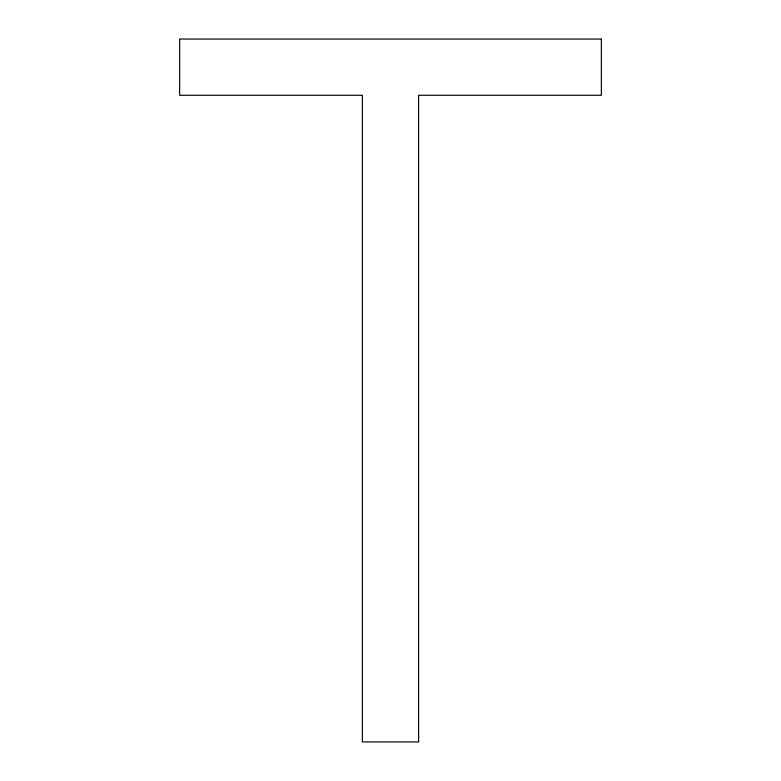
<?xml version="1.0" encoding="UTF-8"?>
<svg xmlns="http://www.w3.org/2000/svg" width="781" height="781" viewBox="0 0 781 781"><rect width="100%" height="100%" fill="white"/><g stroke="black" fill="none" stroke-linecap="round" stroke-linejoin="round"><path stroke-width="1.17" d="M601.37 39.05L179.63 39.05L179.63 95.282L362.384 95.282L362.384 741.95L418.616 741.95L418.616 95.282L601.37 95.282L601.37 39.05"/></g></svg>
